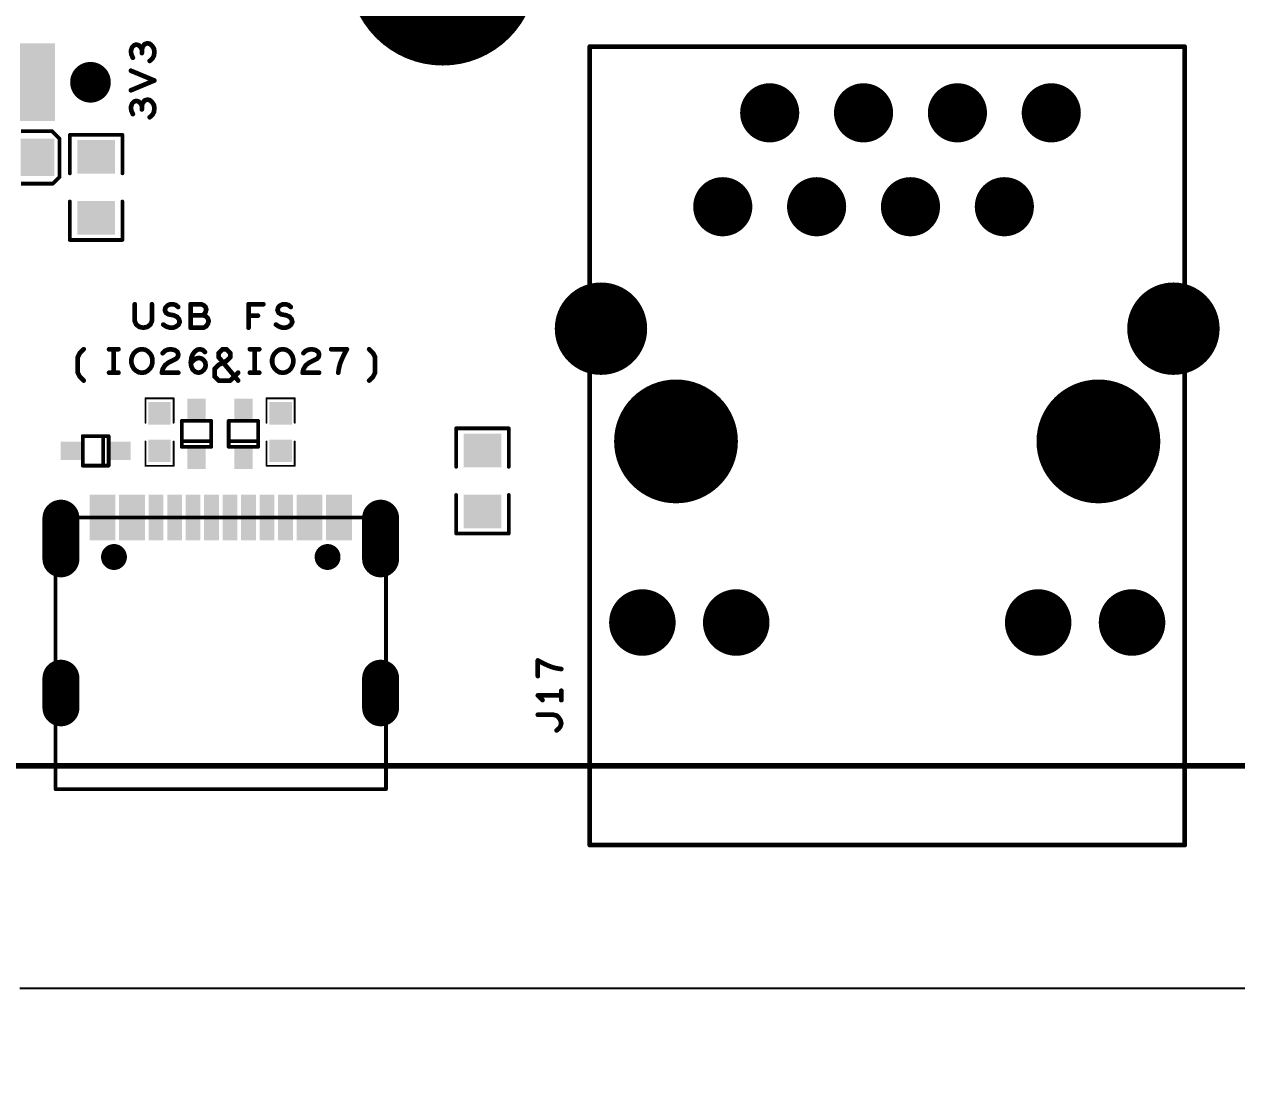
# Model space of a CAD drawing. Extents: x -11 to 101, y 2 to 100.
# Drawn here: x 51.18 to 83.99, y 2.06 to 30.57 of the extents above; entities that cross this region are included whole.
import ezdxf

# ---------------------------------------------------------------- set-up
doc = ezdxf.new("R2010")
doc.units = 0
doc.layers.get('0').update_dxf_attribs({"linetype": 'CONTINUOUS'})
doc.layers.get('DEFPOINTS').update_dxf_attribs({"linetype": 'CONTINUOUS'})
doc.layers.add('SILK_TOP_ART', color=251, linetype='CONTINUOUS')
doc.layers.add('SOLDER_TOP_ART', color=18, linetype='CONTINUOUS')
doc.dimstyles.get("Standard").update_dxf_attribs({"dimtxt": 3, "dimasz": 3, "dimexe": 0.18, "dimexo": 0, "dimgap": 1, "dimtad": 0, "dimtih": 1, "dimtoh": 1, "dimzin": 0, "dimcen": 0.09, "dimazin": 3, "dimtfac": 1, "dimtofl": 0, "dimtmove": 0, "dimatfit": 3})

# ---------------------------------------------------------------- blocks, each defined once
blk = doc.blocks.new('ROUND_219')
at = {"const_width": 0.0508}
blk.add_lwpolyline([(-0.0254, 0, 1), (0.0254, 0, 1)], format="xyb", close=True, dxfattribs=at)
blk = doc.blocks.new('ROUND_165')
at = {"const_width": 0.0635}
blk.add_lwpolyline([(-0.03175, 0, 1), (0.03175, 0, 1)], format="xyb", close=True, dxfattribs=at)
blk = doc.blocks.new('ROUND_321')
at = {"const_width": 0.0254}
blk.add_lwpolyline([(-0.0127, 0, 1), (0.0127, 0, 1)], format="xyb", close=True, dxfattribs=at)
blk = doc.blocks.new('ROUND_341')
at = {"const_width": 2.55}
blk.add_lwpolyline([(-1.275, 0, 1), (1.275, 0, 1)], format="xyb", close=True, dxfattribs=at)
blk = doc.blocks.new('ROUND_330')
at = {"const_width": 0.35}
blk.add_lwpolyline([(-0.175, 0, 1), (0.175, 0, 1)], format="xyb", close=True, dxfattribs=at)
blk = doc.blocks.new('RECTANGLE_373')
blk.add_solid([(0.29, 0.25), (0.29, -0.25), (-0.29, 0.25), (-0.29, -0.25)])
blk = doc.blocks.new('RECTANGLE_356')
blk.add_solid([(0.475, 1.05), (0.475, -1.05), (-0.475, 1.05), (-0.475, -1.05)])
blk = doc.blocks.new('ROUND_345')
at = {"const_width": 1.675}
blk.add_lwpolyline([(-0.8375, 0, 1), (0.8375, 0, 1)], format="xyb", close=True, dxfattribs=at)
blk = doc.blocks.new('SQUARE_333')
blk.add_solid([(0.304, 0.304), (0.304, -0.304), (-0.304, 0.304), (-0.304, -0.304)])
blk = doc.blocks.new('ROUND_303')
at = {"const_width": 0.8}
blk.add_lwpolyline([(-0.4, 0, 1), (0.4, 0, 1)], format="xyb", close=True, dxfattribs=at)
blk = doc.blocks.new('ROUND_338')
at = {"const_width": 0.55}
blk.add_lwpolyline([(-0.275, 0, 1), (0.275, 0, 1)], format="xyb", close=True, dxfattribs=at)
blk = doc.blocks.new('RECTANGLE_332')
blk.add_solid([(0.4564, 0.5072), (0.4564, -0.5072), (-0.4564, 0.5072), (-0.4564, -0.5072)])
blk = doc.blocks.new('ROUND_259')
at = {"const_width": 1.25}
blk.add_lwpolyline([(-0.625, 0, 1), (0.625, 0, 1)], format="xyb", close=True, dxfattribs=at)
blk = doc.blocks.new('OBLONG_335')
at = {"const_width": 1}
blk.add_lwpolyline([(0, 0.4), (0, -0.4)], dxfattribs=at)
at = {"const_width": 0.5}
for points in [[(-0.25, 0.4, 1), (0.25, 0.4, 1)], [(-0.25, -0.4, 1), (0.25, -0.4, 1)]]:
    blk.add_lwpolyline(points, format="xyb", close=True, dxfattribs=at)
blk = doc.blocks.new('RECTANGLE_331')
blk.add_solid([(0.5072, 0.4564), (0.5072, -0.4564), (-0.5072, 0.4564), (-0.5072, -0.4564)])
blk = doc.blocks.new('OBLONG_334')
at = {"const_width": 1}
blk.add_lwpolyline([(0, 0.55), (0, -0.55)], dxfattribs=at)
at = {"const_width": 0.5}
for points in [[(-0.25, 0.55, 1), (0.25, 0.55, 1)], [(-0.25, -0.55, 1), (0.25, -0.55, 1)]]:
    blk.add_lwpolyline(points, format="xyb", close=True, dxfattribs=at)
blk = doc.blocks.new('RECTANGLE_354')
blk.add_solid([(0.2, 0.62), (0.2, -0.62), (-0.2, 0.62), (-0.2, -0.62)])
blk = doc.blocks.new('RECTANGLE_374')
blk.add_solid([(0.25, 0.29), (0.25, -0.29), (-0.25, 0.29), (-0.25, -0.29)])
blk = doc.blocks.new('ROUND_343')
at = {"const_width": 0.9}
blk.add_lwpolyline([(-0.45, 0, 1), (0.45, 0, 1)], format="xyb", close=True, dxfattribs=at)
blk = doc.blocks.new('*U169')
at = {"color": 0, "linetype": 'CONTINUOUS'}
blk.add_text('88.00', height=3, dxfattribs=at).set_placement((39.771, 3.001))
blk = doc.blocks.new('*D164')
at = {"color": 0, "linetype": 'CONTINUOUS'}
for p, q in [((1, 12.538), (1, 4.296)), ((89, 12.5), (89, 4.296)), ((4, 4.476), (38.941, 4.476)), ((86, 4.476), (51.059, 4.476))]:
    blk.add_line(p, q, dxfattribs=at)
for points in [[(4, 4.976), (4, 3.976), (1, 4.476)], [(86, 4.976), (86, 3.976), (89, 4.476)]]:
    blk.add_solid(points, dxfattribs=at)
at = {"layer": 'DEFPOINTS', "color": 0, "linetype": 'CONTINUOUS'}
for p in [(1, 12.538), (89, 12.5), (1, 4.476)]:
    blk.add_point(p, dxfattribs=at)
at = {"linetype": 'CONTINUOUS'}
blk.add_blockref('*U169', (0, 0), dxfattribs=at)

msp = doc.modelspace()

# ---------------------------------------------------------------- linework, layer by layer
at = {"layer": 'SILK_TOP_ART'}
for points, const_width in [([(54.0957, 29.9445), (54.0639, 29.8492)], 0.127), ([(54.0639, 29.8492), (54.0745, 29.754)], 0.127), ([(54.1486, 29.9974), (54.0957, 29.9445)], 0.127), ([(54.2121, 30.0186), (54.1486, 29.9974)], 0.127), ([(54.2756, 29.9974), (54.2121, 30.0186)], 0.127), ([(54.3285, 29.9445), (54.2756, 29.9974)], 0.127), ([(54.3602, 29.881), (54.3285, 29.9445)], 0.127), ([(54.3814, 29.9551), (54.3602, 29.881)], 0.127), ([(54.3602, 29.881), (54.3602, 29.7857)], 0.127), ([(54.4343, 30.0292), (54.3814, 29.9551)], 0.127), ([(54.5084, 30.0503), (54.4343, 30.0292)], 0.127), ([(54.5719, 30.0397), (54.5084, 30.0503)], 0.127), ([(54.6354, 29.9868), (54.5719, 30.0397)], 0.127), ([(54.6883, 29.9022), (54.6354, 29.9868)], 0.127), ([(54.6989, 29.8175), (54.6883, 29.9022)], 0.127), ([(54.6883, 29.7222), (54.6989, 29.8175)], 0.127), ([(66.479, 8.3603), (66.479, 29.9603)], 0.127), ([(66.479, 29.9603), (82.579, 29.9603)], 0.127), ([(82.579, 29.9603), (82.579, 8.3603)], 0.127), ([(54.0745, 29.754), (54.1168, 29.6587)], 0.127), ([(54.5719, 29.5741), (54.646, 29.6376)], 0.127), ([(54.646, 29.6376), (54.6883, 29.7222)], 0.127), ([(54.6989, 29.0449), (54.0639, 29.3095)], 0.127), ([(54.0639, 28.7803), (54.6989, 29.0449)], 0.127), ([(54.2121, 28.4946), (54.1486, 28.4734)], 0.127), ([(54.2756, 28.4734), (54.2121, 28.4946)], 0.127), ([(54.4343, 28.5052), (54.3814, 28.4311)], 0.127), ([(54.5084, 28.5263), (54.4343, 28.5052)], 0.127), ([(54.5719, 28.5157), (54.5084, 28.5263)], 0.127), ([(54.6354, 28.4628), (54.5719, 28.5157)], 0.127), ([(54.0957, 28.4205), (54.0639, 28.3252)], 0.127), ([(54.0639, 28.3252), (54.0745, 28.23)], 0.127), ([(54.0745, 28.23), (54.1168, 28.1347)], 0.127), ([(54.1486, 28.4734), (54.0957, 28.4205)], 0.127), ([(54.3285, 28.4205), (54.2756, 28.4734)], 0.127), ([(54.3602, 28.357), (54.3285, 28.4205)], 0.127), ([(54.3814, 28.4311), (54.3602, 28.357)], 0.127), ([(54.3602, 28.357), (54.3602, 28.2617)], 0.127), ([(54.6883, 28.3782), (54.6354, 28.4628)], 0.127), ([(54.646, 28.1136), (54.6883, 28.1982)], 0.127), ([(54.6989, 28.2935), (54.6883, 28.3782)], 0.127), ([(54.6883, 28.1982), (54.6989, 28.2935)], 0.127), ([(54.5719, 28.0501), (54.646, 28.1136)], 0.127), ([(51.9288, 27.6766), (51.0906, 27.6766)], 0.1016), ([(52.132, 27.4734), (51.9288, 27.6766)], 0.1016), ([(53.8338, 27.575), (52.4114, 27.575)], 0.1016), ([(52.4114, 27.575), (52.4114, 26.5336)], 0.1016), ([(53.8338, 26.5336), (53.8338, 27.575)], 0.1016), ([(52.132, 26.432), (52.132, 27.4734)], 0.1016), ([(51.0906, 26.2542), (51.9542, 26.2542)], 0.1016), ([(51.9542, 26.2542), (52.132, 26.432)], 0.1016), ([(52.4114, 24.7302), (52.4114, 25.7716)], 0.1016), ([(53.8338, 25.7716), (53.8338, 24.7302)], 0.1016), ([(53.8338, 24.7302), (52.4114, 24.7302)], 0.1016), ([(54.1674, 22.9912), (54.1674, 22.5361)], 0.127), ([(54.633, 22.5361), (54.633, 22.9912)], 0.127), ([(54.9823, 22.8324), (55.0035, 22.9065)], 0.127), ([(55.0035, 22.9065), (55.0564, 22.9594)], 0.127), ([(55.0564, 22.9594), (55.1304, 22.9912)], 0.127), ([(55.1304, 22.9912), (55.2045, 22.9912)], 0.127), ([(55.2045, 22.9912), (55.2786, 22.97)], 0.127), ([(55.2786, 22.97), (55.3421, 22.9171)], 0.127), ([(55.9665, 22.9912), (55.6808, 22.9912)], 0.127), ([(55.6808, 22.9912), (55.6808, 22.3562)], 0.127), ([(56.0406, 22.9594), (55.9665, 22.9912)], 0.127), ([(56.0829, 22.9171), (56.0406, 22.9594)], 0.127), ([(56.1041, 22.8536), (56.0829, 22.9171)], 0.127), ([(57.2471, 22.3562), (57.2471, 22.9912)], 0.127), ([(57.2471, 22.9912), (57.6493, 22.9912)], 0.127), ([(58.0303, 22.8324), (58.0515, 22.9065)], 0.127), ([(58.0515, 22.9065), (58.1044, 22.9594)], 0.127), ([(58.1044, 22.9594), (58.1784, 22.9912)], 0.127), ([(58.1784, 22.9912), (58.2525, 22.9912)], 0.127), ([(58.2525, 22.9912), (58.3266, 22.97)], 0.127), ([(58.3266, 22.97), (58.3901, 22.9171)], 0.127), ([(55.014, 22.7584), (54.9823, 22.8324)], 0.127), ([(55.0881, 22.716), (55.014, 22.7584)], 0.127), ([(55.2151, 22.6949), (55.0881, 22.716)], 0.127), ([(55.3104, 22.6525), (55.2151, 22.6949)], 0.127), ([(55.3633, 22.589), (55.3104, 22.6525)], 0.127), ([(55.3845, 22.515), (55.3633, 22.589)], 0.127), ([(56.0089, 22.6949), (55.6808, 22.6949)], 0.127), ([(56.0089, 22.6949), (56.0512, 22.7266)], 0.127), ([(56.0829, 22.6737), (56.0089, 22.6949)], 0.127), ([(56.0512, 22.7266), (56.0829, 22.7795)], 0.127), ([(56.0829, 22.7795), (56.1041, 22.8536)], 0.127), ([(56.1465, 22.6102), (56.0829, 22.6737)], 0.127), ([(56.1676, 22.5361), (56.1465, 22.6102)], 0.127), ([(57.5011, 22.6843), (57.2471, 22.6843)], 0.127), ([(58.062, 22.7584), (58.0303, 22.8324)], 0.127), ([(58.1361, 22.716), (58.062, 22.7584)], 0.127), ([(58.2631, 22.6949), (58.1361, 22.716)], 0.127), ([(58.3584, 22.6525), (58.2631, 22.6949)], 0.127), ([(58.4113, 22.589), (58.3584, 22.6525)], 0.127), ([(58.4325, 22.515), (58.4113, 22.589)], 0.127), ([(54.1674, 22.5361), (54.2097, 22.4408)], 0.127), ([(54.2097, 22.4408), (54.2944, 22.3774)], 0.127), ([(54.2944, 22.3774), (54.4002, 22.3562)], 0.127), ([(54.4002, 22.3562), (54.506, 22.3774)], 0.127), ([(54.506, 22.3774), (54.5907, 22.4408)], 0.127), ([(54.5907, 22.4408), (54.633, 22.5361)], 0.127), ([(54.9399, 22.4408), (55.0246, 22.3879)], 0.127), ([(55.0246, 22.3879), (55.1199, 22.3562)], 0.127), ([(55.1199, 22.3562), (55.2045, 22.3562)], 0.127), ([(55.2045, 22.3562), (55.2892, 22.3879)], 0.127), ([(55.2892, 22.3879), (55.3527, 22.4408)], 0.127), ([(55.3527, 22.4408), (55.3845, 22.515)], 0.127), ([(55.6808, 22.3562), (56.03, 22.3562)], 0.127), ([(56.03, 22.3562), (56.1041, 22.3985)], 0.127), ([(56.1041, 22.3985), (56.1465, 22.462)], 0.127), ([(56.1465, 22.462), (56.1676, 22.5361)], 0.127), ([(57.9879, 22.4408), (58.0726, 22.3879)], 0.127), ([(58.0726, 22.3879), (58.1679, 22.3562)], 0.127), ([(58.1679, 22.3562), (58.2525, 22.3562)], 0.127), ([(58.2525, 22.3562), (58.3372, 22.3879)], 0.127), ([(58.3372, 22.3879), (58.4007, 22.4408)], 0.127), ([(58.4007, 22.4408), (58.4325, 22.515)], 0.127), ([(52.6263, 21.5619), (52.6793, 21.6678)], 0.127), ([(52.6793, 21.6678), (52.7851, 21.7736)], 0.127), ([(53.473, 21.7736), (53.727, 21.7736)], 0.127), ([(53.6, 21.7736), (53.6, 21.1386)], 0.127), ([(54.0974, 21.5831), (54.1397, 21.6572)], 0.127), ([(54.1397, 21.6572), (54.2033, 21.7207)], 0.127), ([(54.2033, 21.7207), (54.2773, 21.763)], 0.127), ([(54.2773, 21.763), (54.362, 21.7736)], 0.127), ([(54.362, 21.7736), (54.4467, 21.763)], 0.127), ([(54.4467, 21.763), (54.5207, 21.7207)], 0.127), ([(54.5207, 21.7207), (54.5843, 21.6572)], 0.127), ([(54.5843, 21.6572), (54.6266, 21.5831)], 0.127), ([(54.9229, 21.6678), (54.9864, 21.7313)], 0.127), ([(54.9864, 21.7313), (55.0605, 21.763)], 0.127), ([(55.0605, 21.763), (55.1452, 21.7736)], 0.127), ([(55.1452, 21.7736), (55.251, 21.7524)], 0.127), ([(55.251, 21.7524), (55.3251, 21.6995)], 0.127), ([(55.3251, 21.6995), (55.3463, 21.636)], 0.127), ([(55.3463, 21.636), (55.3357, 21.5725)], 0.127), ([(55.7061, 21.5619), (55.7378, 21.636)], 0.127), ([(55.7378, 21.636), (55.7907, 21.7101)], 0.127), ([(55.7907, 21.7101), (55.8648, 21.763)], 0.127), ([(55.8648, 21.763), (55.9389, 21.7736)], 0.127), ([(55.9389, 21.7736), (56.013, 21.7524)], 0.127), ([(56.013, 21.7524), (56.0659, 21.6995)], 0.127), ([(56.4363, 21.6678), (56.5422, 21.7736)], 0.127), ([(56.4363, 21.5619), (56.4363, 21.6678)], 0.127), ([(56.5422, 21.7736), (56.648, 21.7736)], 0.127), ([(56.648, 21.7736), (56.7538, 21.6678)], 0.127), ([(56.7538, 21.6678), (56.7538, 21.5619)], 0.127), ([(57.283, 21.7736), (57.537, 21.7736)], 0.127), ([(57.41, 21.7736), (57.41, 21.1386)], 0.127), ([(57.9074, 21.5831), (57.9497, 21.6572)], 0.127), ([(57.9497, 21.6572), (58.0133, 21.7207)], 0.127), ([(58.0133, 21.7207), (58.0873, 21.763)], 0.127), ([(58.0873, 21.763), (58.172, 21.7736)], 0.127), ([(58.172, 21.7736), (58.2567, 21.763)], 0.127), ([(58.2567, 21.763), (58.3307, 21.7207)], 0.127), ([(58.3307, 21.7207), (58.3943, 21.6572)], 0.127), ([(58.3943, 21.6572), (58.4366, 21.5831)], 0.127), ([(58.7329, 21.6678), (58.7964, 21.7313)], 0.127), ([(58.7964, 21.7313), (58.8705, 21.763)], 0.127), ([(58.8705, 21.763), (58.9552, 21.7736)], 0.127), ([(58.9552, 21.7736), (59.061, 21.7524)], 0.127), ([(59.061, 21.7524), (59.1351, 21.6995)], 0.127), ([(59.1351, 21.6995), (59.1563, 21.636)], 0.127), ([(59.1563, 21.636), (59.1457, 21.5725)], 0.127), ([(59.9077, 21.7736), (59.4843, 21.7736)], 0.127), ([(59.7701, 21.4984), (59.823, 21.6148)], 0.127), ([(59.823, 21.6148), (59.9077, 21.7736)], 0.127), ([(60.6167, 21.6678), (60.5109, 21.7736)], 0.127), ([(60.6697, 21.5619), (60.6167, 21.6678)], 0.127), ([(52.6263, 21.1386), (52.6263, 21.5619)], 0.127), ([(54.0762, 21.4984), (54.0974, 21.5831)], 0.127), ([(54.0762, 21.4138), (54.0762, 21.4984)], 0.127), ([(54.0974, 21.3291), (54.0762, 21.4138)], 0.127), ([(54.1397, 21.255), (54.0974, 21.3291)], 0.127), ([(54.6266, 21.3291), (54.5843, 21.255)], 0.127), ([(54.6266, 21.5831), (54.6478, 21.4984)], 0.127), ([(54.6478, 21.4138), (54.6266, 21.3291)], 0.127), ([(54.6478, 21.4984), (54.6478, 21.4138)], 0.127), ([(54.9864, 21.3397), (54.9229, 21.2338)], 0.127), ([(55.0817, 21.4138), (54.9864, 21.3397)], 0.127), ([(55.2933, 21.5196), (55.0817, 21.4138)], 0.127), ([(55.3357, 21.5725), (55.2933, 21.5196)], 0.127), ([(55.6849, 21.4243), (55.7061, 21.5619)], 0.127), ([(55.6849, 21.4032), (55.759, 21.4773)], 0.127), ([(55.6955, 21.3185), (55.6849, 21.4243)], 0.127), ([(55.7378, 21.2232), (55.6955, 21.3185)], 0.127), ([(55.759, 21.4773), (55.8225, 21.5196)], 0.127), ([(55.8225, 21.5196), (55.9072, 21.5408)], 0.127), ([(55.9072, 21.5408), (55.9813, 21.5196)], 0.127), ([(55.9813, 21.5196), (56.0342, 21.4773)], 0.127), ([(56.0342, 21.4773), (56.0765, 21.4138)], 0.127), ([(56.0765, 21.2762), (56.0342, 21.2127)], 0.127), ([(56.0765, 21.4138), (56.0871, 21.3397)], 0.127), ([(56.0871, 21.3397), (56.0765, 21.2762)], 0.127), ([(56.4363, 21.3503), (56.3305, 21.2444)], 0.127), ([(56.9655, 20.9269), (56.4363, 21.5619)], 0.127), ([(56.648, 21.4561), (56.4363, 21.3503)], 0.127), ([(56.7538, 21.5619), (56.648, 21.4561)], 0.127), ([(57.8862, 21.4984), (57.9074, 21.5831)], 0.127), ([(57.8862, 21.4138), (57.8862, 21.4984)], 0.127), ([(57.9074, 21.3291), (57.8862, 21.4138)], 0.127), ([(57.9497, 21.255), (57.9074, 21.3291)], 0.127), ([(58.4366, 21.3291), (58.3943, 21.255)], 0.127), ([(58.4366, 21.5831), (58.4578, 21.4984)], 0.127), ([(58.4578, 21.4138), (58.4366, 21.3291)], 0.127), ([(58.4578, 21.4984), (58.4578, 21.4138)], 0.127), ([(58.7964, 21.3397), (58.7329, 21.2338)], 0.127), ([(58.8917, 21.4138), (58.7964, 21.3397)], 0.127), ([(59.1033, 21.5196), (58.8917, 21.4138)], 0.127), ([(59.1457, 21.5725), (59.1033, 21.5196)], 0.127), ([(59.6748, 21.1386), (59.696, 21.2762)], 0.127), ([(59.696, 21.2762), (59.7278, 21.3926)], 0.127), ([(59.7278, 21.3926), (59.7701, 21.4984)], 0.127), ([(60.6697, 21.1386), (60.6697, 21.5619)], 0.127), ([(52.6793, 21.0328), (52.6263, 21.1386)], 0.127), ([(52.7851, 20.9269), (52.6793, 21.0328)], 0.127), ([(53.473, 21.1386), (53.727, 21.1386)], 0.127), ([(54.2033, 21.1915), (54.1397, 21.255)], 0.127), ([(54.2773, 21.1492), (54.2033, 21.1915)], 0.127), ([(54.362, 21.1386), (54.2773, 21.1492)], 0.127), ([(54.4467, 21.1492), (54.362, 21.1386)], 0.127), ([(54.5207, 21.1915), (54.4467, 21.1492)], 0.127), ([(54.5843, 21.255), (54.5207, 21.1915)], 0.127), ([(54.9229, 21.2338), (54.9017, 21.1386)], 0.127), ([(54.9017, 21.1386), (55.3463, 21.1386)], 0.127), ([(55.8119, 21.1598), (55.7378, 21.2232)], 0.127), ([(55.8966, 21.1386), (55.8119, 21.1598)], 0.127), ([(55.9707, 21.1598), (55.8966, 21.1386)], 0.127), ([(56.0342, 21.2127), (55.9707, 21.1598)], 0.127), ([(56.3305, 21.2444), (56.3305, 21.0328)], 0.127), ([(56.3305, 21.0328), (56.4363, 20.9269)], 0.127), ([(56.7538, 20.9269), (56.9655, 21.1386)], 0.127), ([(57.283, 21.1386), (57.537, 21.1386)], 0.127), ([(58.0133, 21.1915), (57.9497, 21.255)], 0.127), ([(58.0873, 21.1492), (58.0133, 21.1915)], 0.127), ([(58.172, 21.1386), (58.0873, 21.1492)], 0.127), ([(58.2567, 21.1492), (58.172, 21.1386)], 0.127), ([(58.3307, 21.1915), (58.2567, 21.1492)], 0.127), ([(58.3943, 21.255), (58.3307, 21.1915)], 0.127), ([(58.7329, 21.2338), (58.7117, 21.1386)], 0.127), ([(58.7117, 21.1386), (59.1563, 21.1386)], 0.127), ([(60.5109, 20.9269), (60.6167, 21.0328)], 0.127), ([(60.6167, 21.0328), (60.6697, 21.1386)], 0.127), ([(56.4363, 20.9269), (56.7538, 20.9269)], 0.127), ([(54.4576, 20.447), (54.4576, 19.7866)], 0.0508), ([(55.2196, 20.447), (54.4576, 20.447)], 0.0508), ([(55.2196, 19.7866), (55.2196, 20.447)], 0.0508), ([(57.7342, 20.447), (57.7342, 19.7866)], 0.0508), ([(58.4962, 20.447), (57.7342, 20.447)], 0.0508), ([(58.4962, 19.7866), (58.4962, 20.447)], 0.0508), ([(55.4389, 19.1346), (55.4389, 19.8346)], 0.1016), ([(55.4389, 19.8346), (56.2389, 19.8346)], 0.1016), ([(56.2389, 19.8346), (56.2389, 19.1346)], 0.1016), ([(56.7089, 19.1346), (56.7089, 19.8346)], 0.1016), ([(56.7089, 19.8346), (57.5089, 19.8346)], 0.1016), ([(57.5089, 19.8346), (57.5089, 19.1346)], 0.1016), ([(52.7614, 19.4246), (53.4614, 19.4246)], 0.1016), ([(52.7614, 18.6246), (52.7614, 19.4246)], 0.1016), ([(53.3114, 19.4246), (53.3114, 18.6246)], 0.1016), ([(53.4614, 19.4246), (53.4614, 18.6246)], 0.1016), ([(62.865, 18.5928), (62.865, 19.6342)], 0.1016), ([(62.865, 19.6342), (64.2874, 19.6342)], 0.1016), ([(64.2874, 19.6342), (64.2874, 18.5928)], 0.1016), ([(54.4576, 18.6182), (54.4576, 19.2786)], 0.0508), ([(55.2196, 19.2786), (55.2196, 18.6182)], 0.0508), ([(56.2389, 19.2846), (55.4389, 19.2846)], 0.1016), ([(56.2389, 19.1346), (55.4389, 19.1346)], 0.1016), ([(57.5089, 19.2846), (56.7089, 19.2846)], 0.1016), ([(57.5089, 19.1346), (56.7089, 19.1346)], 0.1016), ([(57.7342, 18.6182), (57.7342, 19.2786)], 0.0508), ([(58.4962, 19.2786), (58.4962, 18.6182)], 0.0508), ([(53.4614, 18.6246), (52.7614, 18.6246)], 0.1016), ([(55.2196, 18.6182), (54.4576, 18.6182)], 0.0508), ([(58.4962, 18.6182), (57.7342, 18.6182)], 0.0508), ([(62.865, 17.8308), (62.865, 16.7894)], 0.1016), ([(64.2874, 16.7894), (64.2874, 17.8308)], 0.1016), ([(52.0257, 17.223), (52.0257, 9.873)], 0.1016), ([(60.9657, 17.223), (52.0307, 17.223)], 0.1016), ([(60.9657, 9.873), (60.9657, 17.223)], 0.1016), ([(62.865, 16.7894), (64.2874, 16.7894)], 0.1016), ([(65.2336, 13.2699), (65.0748, 13.3546)], 0.127), ([(65.0748, 13.3546), (65.0748, 12.9312)], 0.127), ([(65.35, 13.217), (65.2336, 13.2699)], 0.127), ([(65.4558, 13.1747), (65.35, 13.217)], 0.127), ([(65.5722, 13.1429), (65.4558, 13.1747)], 0.127), ([(65.7098, 13.1217), (65.5722, 13.1429)], 0.127), ([(65.7098, 12.4079), (65.0748, 12.4079)], 0.127), ([(65.0748, 12.4079), (65.2018, 12.2809)], 0.127), ([(65.7098, 12.2809), (65.7098, 12.5349)], 0.127), ([(65.4981, 11.8846), (65.0748, 11.8846)], 0.127), ([(65.5828, 11.8634), (65.4981, 11.8846)], 0.127), ([(65.6463, 11.7999), (65.5828, 11.8634)], 0.127), ([(65.6886, 11.7364), (65.6463, 11.7999)], 0.127), ([(65.5828, 11.4612), (65.6463, 11.5142)], 0.127), ([(65.6463, 11.5142), (65.6886, 11.5776)], 0.127), ([(65.7098, 11.6517), (65.6886, 11.7364)], 0.127), ([(65.6886, 11.5776), (65.7098, 11.6517)], 0.127), ([(3, 10.5), (87, 10.5)], 0.1524), ([(52.0257, 9.873), (60.9657, 9.873)], 0.1016), ([(82.579, 8.3603), (66.479, 8.3603)], 0.127)]:
    msp.add_lwpolyline(points, dxfattribs=dict(at, const_width=const_width))
at = {"layer": 'SOLDER_TOP_ART', "const_width": 0.1524}
msp.add_lwpolyline([(3, 10.5), (87, 10.5)], dxfattribs=at)

# ---------------------------------------------------------------- block references
at = {"layer": 'SILK_TOP_ART'}
for name, p in [('ROUND_165', (54.0639, 29.8492)), ('ROUND_165', (54.0957, 29.9445)), ('ROUND_165', (54.1486, 29.9974)), ('ROUND_165', (54.2121, 30.0186)), ('ROUND_165', (54.2756, 29.9974)), ('ROUND_165', (54.3285, 29.9445)), ('ROUND_165', (54.3602, 29.881)), ('ROUND_165', (54.3602, 29.881)), ('ROUND_165', (54.3814, 29.9551)), ('ROUND_165', (54.4343, 30.0292)), ('ROUND_165', (54.5084, 30.0503)), ('ROUND_165', (54.5719, 30.0397)), ('ROUND_165', (54.6354, 29.9868)), ('ROUND_165', (54.6883, 29.9022)), ('ROUND_165', (54.6989, 29.8175)), ('ROUND_165', (66.479, 29.9603)), ('ROUND_165', (66.479, 29.9603)), ('ROUND_165', (82.579, 29.9603)), ('ROUND_165', (82.579, 29.9603)), ('ROUND_165', (54.0745, 29.754)), ('ROUND_165', (54.1168, 29.6587)), ('ROUND_165', (54.3602, 29.7857)), ('ROUND_165', (54.5719, 29.5741)), ('ROUND_165', (54.646, 29.6376)), ('ROUND_165', (54.6883, 29.7222)), ('ROUND_165', (54.0639, 29.3095)), ('ROUND_165', (54.6989, 29.0449)), ('ROUND_165', (54.0639, 28.7803)), ('ROUND_165', (54.2121, 28.4946)), ('ROUND_165', (54.4343, 28.5052)), ('ROUND_165', (54.5084, 28.5263)), ('ROUND_165', (54.5719, 28.5157)), ('ROUND_165', (54.0639, 28.3252)), ('ROUND_165', (54.0745, 28.23)), ('ROUND_165', (54.0957, 28.4205)), ('ROUND_165', (54.1486, 28.4734)), ('ROUND_165', (54.2756, 28.4734)), ('ROUND_165', (54.3285, 28.4205)), ('ROUND_165', (54.3602, 28.357)), ('ROUND_165', (54.3602, 28.357)), ('ROUND_165', (54.3602, 28.2617)), ('ROUND_165', (54.3814, 28.4311)), ('ROUND_165', (54.6354, 28.4628)), ('ROUND_165', (54.6883, 28.3782)), ('ROUND_165', (54.6883, 28.1982)), ('ROUND_165', (54.6989, 28.2935)), ('ROUND_165', (54.1168, 28.1347)), ('ROUND_165', (54.5719, 28.0501)), ('ROUND_165', (54.646, 28.1136)), ('ROUND_219', (51.9288, 27.6766)), ('ROUND_219', (51.9288, 27.6766)), ('ROUND_219', (52.4114, 27.575)), ('ROUND_219', (52.4114, 27.575)), ('ROUND_219', (53.8338, 27.575)), ('ROUND_219', (53.8338, 27.575)), ('ROUND_219', (52.132, 27.4734)), ('ROUND_219', (52.132, 27.4734)), ('ROUND_219', (52.4114, 26.5336)), ('ROUND_219', (53.8338, 26.5336)), ('ROUND_219', (51.9542, 26.2542)), ('ROUND_219', (51.9542, 26.2542)), ('ROUND_219', (52.132, 26.432)), ('ROUND_219', (52.132, 26.432)), ('ROUND_219', (52.4114, 25.7716)), ('ROUND_219', (53.8338, 25.7716)), ('ROUND_219', (52.4114, 24.7302)), ('ROUND_219', (52.4114, 24.7302)), ('ROUND_219', (53.8338, 24.7302)), ('ROUND_219', (53.8338, 24.7302)), ('ROUND_165', (54.1674, 22.9912)), ('ROUND_165', (54.633, 22.9912)), ('ROUND_165', (55.0035, 22.9065)), ('ROUND_165', (55.0564, 22.9594)), ('ROUND_165', (55.1304, 22.9912)), ('ROUND_165', (55.2045, 22.9912)), ('ROUND_165', (55.2786, 22.97)), ('ROUND_165', (55.3421, 22.9171)), ('ROUND_165', (55.6808, 22.9912)), ('ROUND_165', (55.9665, 22.9912)), ('ROUND_165', (56.0406, 22.9594)), ('ROUND_165', (56.0829, 22.9171)), ('ROUND_165', (57.2471, 22.9912)), ('ROUND_165', (57.6493, 22.9912)), ('ROUND_165', (58.0515, 22.9065)), ('ROUND_165', (58.1044, 22.9594)), ('ROUND_165', (58.1784, 22.9912)), ('ROUND_165', (58.2525, 22.9912)), ('ROUND_165', (58.3266, 22.97)), ('ROUND_165', (58.3901, 22.9171)), ('ROUND_165', (54.9823, 22.8324)), ('ROUND_165', (55.014, 22.7584)), ('ROUND_165', (55.0881, 22.716)), ('ROUND_165', (55.2151, 22.6949)), ('ROUND_165', (55.3104, 22.6525)), ('ROUND_165', (55.3633, 22.589)), ('ROUND_165', (55.6808, 22.6949)), ('ROUND_165', (56.0089, 22.6949)), ('ROUND_165', (56.0089, 22.6949)), ('ROUND_165', (56.0512, 22.7266)), ('ROUND_165', (56.0829, 22.7795)), ('ROUND_165', (56.0829, 22.6737)), ('ROUND_165', (56.1041, 22.8536)), ('ROUND_165', (56.1465, 22.6102)), ('ROUND_165', (57.2471, 22.6843)), ('ROUND_165', (57.5011, 22.6843)), ('ROUND_165', (58.0303, 22.8324)), ('ROUND_165', (58.062, 22.7584)), ('ROUND_165', (58.1361, 22.716)), ('ROUND_165', (58.2631, 22.6949)), ('ROUND_165', (58.3584, 22.6525)), ('ROUND_165', (58.4113, 22.589)), ('ROUND_165', (54.1674, 22.5361)), ('ROUND_165', (54.2097, 22.4408)), ('ROUND_165', (54.2944, 22.3774)), ('ROUND_165', (54.4002, 22.3562)), ('ROUND_165', (54.506, 22.3774)), ('ROUND_165', (54.5907, 22.4408)), ('ROUND_165', (54.633, 22.5361)), ('ROUND_165', (54.9399, 22.4408)), ('ROUND_165', (55.0246, 22.3879)), ('ROUND_165', (55.1199, 22.3562)), ('ROUND_165', (55.2045, 22.3562)), ('ROUND_165', (55.2892, 22.3879)), ('ROUND_165', (55.3527, 22.4408)), ('ROUND_165', (55.3845, 22.515)), ('ROUND_165', (55.6808, 22.3562)), ('ROUND_165', (56.03, 22.3562)), ('ROUND_165', (56.1041, 22.3985)), ('ROUND_165', (56.1465, 22.462)), ('ROUND_165', (56.1676, 22.5361)), ('ROUND_165', (57.2471, 22.3562)), ('ROUND_165', (57.9879, 22.4408)), ('ROUND_165', (58.0726, 22.3879)), ('ROUND_165', (58.1679, 22.3562)), ('ROUND_165', (58.2525, 22.3562)), ('ROUND_165', (58.3372, 22.3879)), ('ROUND_165', (58.4007, 22.4408)), ('ROUND_165', (58.4325, 22.515)), ('ROUND_165', (52.6793, 21.6678)), ('ROUND_165', (52.7851, 21.7736)), ('ROUND_165', (53.473, 21.7736)), ('ROUND_165', (53.6, 21.7736)), ('ROUND_165', (53.727, 21.7736)), ('ROUND_165', (54.1397, 21.6572)), ('ROUND_165', (54.2033, 21.7207)), ('ROUND_165', (54.2773, 21.763)), ('ROUND_165', (54.362, 21.7736)), ('ROUND_165', (54.4467, 21.763)), ('ROUND_165', (54.5207, 21.7207)), ('ROUND_165', (54.5843, 21.6572)), ('ROUND_165', (54.9229, 21.6678)), ('ROUND_165', (54.9864, 21.7313)), ('ROUND_165', (55.0605, 21.763)), ('ROUND_165', (55.1452, 21.7736)), ('ROUND_165', (55.251, 21.7524)), ('ROUND_165', (55.3251, 21.6995)), ('ROUND_165', (55.3463, 21.636)), ('ROUND_165', (55.7378, 21.636)), ('ROUND_165', (55.7907, 21.7101)), ('ROUND_165', (55.8648, 21.763)), ('ROUND_165', (55.9389, 21.7736)), ('ROUND_165', (56.013, 21.7524)), ('ROUND_165', (56.0659, 21.6995)), ('ROUND_165', (56.4363, 21.6678)), ('ROUND_165', (56.5422, 21.7736)), ('ROUND_165', (56.648, 21.7736)), ('ROUND_165', (56.7538, 21.6678)), ('ROUND_165', (57.283, 21.7736)), ('ROUND_165', (57.41, 21.7736)), ('ROUND_165', (57.537, 21.7736)), ('ROUND_165', (57.9497, 21.6572)), ('ROUND_165', (58.0133, 21.7207)), ('ROUND_165', (58.0873, 21.763)), ('ROUND_165', (58.172, 21.7736)), ('ROUND_165', (58.2567, 21.763)), ('ROUND_165', (58.3307, 21.7207)), ('ROUND_165', (58.3943, 21.6572)), ('ROUND_165', (58.7329, 21.6678)), ('ROUND_165', (58.7964, 21.7313)), ('ROUND_165', (58.8705, 21.763)), ('ROUND_165', (58.9552, 21.7736)), ('ROUND_165', (59.061, 21.7524)), ('ROUND_165', (59.1351, 21.6995)), ('ROUND_165', (59.1563, 21.636)), ('ROUND_165', (59.4843, 21.7736)), ('ROUND_165', (59.823, 21.6148)), ('ROUND_165', (59.9077, 21.7736)), ('ROUND_165', (60.5109, 21.7736)), ('ROUND_165', (60.6167, 21.6678)), ('ROUND_165', (52.6263, 21.5619)), ('ROUND_165', (54.0762, 21.4984)), ('ROUND_165', (54.0762, 21.4138)), ('ROUND_165', (54.0974, 21.5831)), ('ROUND_165', (54.0974, 21.3291)), ('ROUND_165', (54.6266, 21.5831)), ('ROUND_165', (54.6266, 21.3291)), ('ROUND_165', (54.6478, 21.4984)), ('ROUND_165', (54.6478, 21.4138)), ('ROUND_165', (54.9864, 21.3397)), ('ROUND_165', (55.0817, 21.4138)), ('ROUND_165', (55.2933, 21.5196)), ('ROUND_165', (55.3357, 21.5725)), ('ROUND_165', (55.6849, 21.4243)), ('ROUND_165', (55.6849, 21.4032)), ('ROUND_165', (55.6955, 21.3185)), ('ROUND_165', (55.7061, 21.5619)), ('ROUND_165', (55.759, 21.4773)), ('ROUND_165', (55.8225, 21.5196)), ('ROUND_165', (55.9072, 21.5408)), ('ROUND_165', (55.9813, 21.5196)), ('ROUND_165', (56.0342, 21.4773)), ('ROUND_165', (56.0765, 21.4138)), ('ROUND_165', (56.0765, 21.2762)), ('ROUND_165', (56.0871, 21.3397)), ('ROUND_165', (56.4363, 21.5619)), ('ROUND_165', (56.4363, 21.3503)), ('ROUND_165', (56.648, 21.4561)), ('ROUND_165', (56.7538, 21.5619)), ('ROUND_165', (57.8862, 21.4984)), ('ROUND_165', (57.8862, 21.4138)), ('ROUND_165', (57.9074, 21.5831)), ('ROUND_165', (57.9074, 21.3291)), ('ROUND_165', (58.4366, 21.5831)), ('ROUND_165', (58.4366, 21.3291)), ('ROUND_165', (58.4578, 21.4984)), ('ROUND_165', (58.4578, 21.4138)), ('ROUND_165', (58.7964, 21.3397)), ('ROUND_165', (58.8917, 21.4138)), ('ROUND_165', (59.1033, 21.5196)), ('ROUND_165', (59.1457, 21.5725)), ('ROUND_165', (59.696, 21.2762)), ('ROUND_165', (59.7278, 21.3926)), ('ROUND_165', (59.7701, 21.4984)), ('ROUND_165', (60.6697, 21.5619)), ('ROUND_165', (52.6263, 21.1386)), ('ROUND_165', (52.6793, 21.0328)), ('ROUND_165', (53.473, 21.1386)), ('ROUND_165', (53.6, 21.1386)), ('ROUND_165', (53.727, 21.1386)), ('ROUND_165', (54.1397, 21.255)), ('ROUND_165', (54.2033, 21.1915)), ('ROUND_165', (54.2773, 21.1492)), ('ROUND_165', (54.362, 21.1386)), ('ROUND_165', (54.362, 21.1386)), ('ROUND_165', (54.4467, 21.1492)), ('ROUND_165', (54.5207, 21.1915)), ('ROUND_165', (54.5843, 21.255)), ('ROUND_165', (54.9017, 21.1386)), ('ROUND_165', (54.9229, 21.2338)), ('ROUND_165', (55.3463, 21.1386)), ('ROUND_165', (55.7378, 21.2232)), ('ROUND_165', (55.8119, 21.1598)), ('ROUND_165', (55.8966, 21.1386)), ('ROUND_165', (55.9707, 21.1598)), ('ROUND_165', (56.0342, 21.2127)), ('ROUND_165', (56.3305, 21.2444)), ('ROUND_165', (56.3305, 21.0328)), ('ROUND_165', (56.9655, 21.1386)), ('ROUND_165', (57.283, 21.1386)), ('ROUND_165', (57.41, 21.1386)), ('ROUND_165', (57.537, 21.1386)), ('ROUND_165', (57.9497, 21.255)), ('ROUND_165', (58.0133, 21.1915)), ('ROUND_165', (58.0873, 21.1492)), ('ROUND_165', (58.172, 21.1386)), ('ROUND_165', (58.172, 21.1386)), ('ROUND_165', (58.2567, 21.1492)), ('ROUND_165', (58.3307, 21.1915)), ('ROUND_165', (58.3943, 21.255)), ('ROUND_165', (58.7117, 21.1386)), ('ROUND_165', (58.7329, 21.2338)), ('ROUND_165', (59.1563, 21.1386)), ('ROUND_165', (59.6748, 21.1386)), ('ROUND_165', (60.6167, 21.0328)), ('ROUND_165', (60.6697, 21.1386)), ('ROUND_165', (52.7851, 20.9269)), ('ROUND_165', (56.4363, 20.9269)), ('ROUND_165', (56.7538, 20.9269)), ('ROUND_165', (56.9655, 20.9269)), ('ROUND_165', (60.5109, 20.9269)), ('ROUND_321', (54.4576, 20.447)), ('ROUND_321', (54.4576, 20.447)), ('ROUND_321', (55.2196, 20.447)), ('ROUND_321', (55.2196, 20.447)), ('ROUND_321', (57.7342, 20.447)), ('ROUND_321', (57.7342, 20.447)), ('ROUND_321', (58.4962, 20.447)), ('ROUND_321', (58.4962, 20.447)), ('ROUND_321', (54.4576, 19.7866)), ('ROUND_321', (55.2196, 19.7866)), ('ROUND_219', (55.4389, 19.8346)), ('ROUND_219', (55.4389, 19.8346)), ('ROUND_219', (56.2389, 19.8346)), ('ROUND_219', (56.2389, 19.8346)), ('ROUND_219', (56.7089, 19.8346)), ('ROUND_219', (56.7089, 19.8346)), ('ROUND_219', (57.5089, 19.8346)), ('ROUND_219', (57.5089, 19.8346)), ('ROUND_321', (57.7342, 19.7866)), ('ROUND_321', (58.4962, 19.7866)), ('ROUND_219', (52.7614, 19.4246)), ('ROUND_219', (52.7614, 19.4246)), ('ROUND_219', (53.3114, 19.4246)), ('ROUND_219', (53.4614, 19.4246)), ('ROUND_219', (53.4614, 19.4246)), ('ROUND_219', (62.865, 19.6342)), ('ROUND_219', (62.865, 19.6342)), ('ROUND_219', (64.2874, 19.6342)), ('ROUND_219', (64.2874, 19.6342)), ('ROUND_321', (54.4576, 19.2786)), ('ROUND_321', (55.2196, 19.2786)), ('ROUND_219', (55.4389, 19.2846)), ('ROUND_219', (55.4389, 19.1346)), ('ROUND_219', (55.4389, 19.1346)), ('ROUND_219', (56.2389, 19.2846)), ('ROUND_219', (56.2389, 19.1346)), ('ROUND_219', (56.2389, 19.1346)), ('ROUND_219', (56.7089, 19.2846)), ('ROUND_219', (56.7089, 19.1346)), ('ROUND_219', (56.7089, 19.1346)), ('ROUND_219', (57.5089, 19.2846)), ('ROUND_219', (57.5089, 19.1346)), ('ROUND_219', (57.5089, 19.1346)), ('ROUND_321', (57.7342, 19.2786)), ('ROUND_321', (58.4962, 19.2786)), ('ROUND_219', (52.7614, 18.6246)), ('ROUND_219', (52.7614, 18.6246)), ('ROUND_219', (53.3114, 18.6246)), ('ROUND_219', (53.4614, 18.6246)), ('ROUND_219', (53.4614, 18.6246)), ('ROUND_321', (54.4576, 18.6182)), ('ROUND_321', (54.4576, 18.6182)), ('ROUND_321', (55.2196, 18.6182)), ('ROUND_321', (55.2196, 18.6182)), ('ROUND_321', (57.7342, 18.6182)), ('ROUND_321', (57.7342, 18.6182)), ('ROUND_321', (58.4962, 18.6182)), ('ROUND_321', (58.4962, 18.6182)), ('ROUND_219', (62.865, 18.5928)), ('ROUND_219', (64.2874, 18.5928)), ('ROUND_219', (62.865, 17.8308)), ('ROUND_219', (64.2874, 17.8308)), ('ROUND_219', (52.0257, 17.223)), ('ROUND_219', (52.0307, 17.223)), ('ROUND_219', (60.9657, 17.223)), ('ROUND_219', (60.9657, 17.223)), ('ROUND_219', (62.865, 16.7894)), ('ROUND_219', (62.865, 16.7894)), ('ROUND_219', (64.2874, 16.7894)), ('ROUND_219', (64.2874, 16.7894)), ('ROUND_165', (65.0748, 13.3546)), ('ROUND_165', (65.2336, 13.2699)), ('ROUND_165', (65.35, 13.217)), ('ROUND_165', (65.4558, 13.1747)), ('ROUND_165', (65.5722, 13.1429)), ('ROUND_165', (65.7098, 13.1217)), ('ROUND_165', (65.0748, 12.9312)), ('ROUND_165', (65.0748, 12.4079)), ('ROUND_165', (65.7098, 12.5349)), ('ROUND_165', (65.7098, 12.4079)), ('ROUND_165', (65.2018, 12.2809)), ('ROUND_165', (65.7098, 12.2809)), ('ROUND_165', (65.0748, 11.8846)), ('ROUND_165', (65.4981, 11.8846)), ('ROUND_165', (65.5828, 11.8634)), ('ROUND_165', (65.6463, 11.7999)), ('ROUND_165', (65.5828, 11.4612)), ('ROUND_165', (65.6463, 11.5142)), ('ROUND_165', (65.6886, 11.7364)), ('ROUND_165', (65.6886, 11.5776)), ('ROUND_165', (65.7098, 11.6517)), ('ROUND_219', (52.0257, 9.873)), ('ROUND_219', (52.0257, 9.873)), ('ROUND_219', (60.9657, 9.873)), ('ROUND_219', (60.9657, 9.873)), ('ROUND_165', (66.479, 8.3603)), ('ROUND_165', (66.479, 8.3603)), ('ROUND_165', (82.579, 8.3603)), ('ROUND_165', (82.579, 8.3603))]:
    msp.add_blockref(name, p, dxfattribs=at)
at = {"layer": 'SOLDER_TOP_ART'}
for name, p in [('ROUND_341', (62.5, 32)), ('RECTANGLE_356', (51.5342, 28.9974)), ('ROUND_338', (52.9702, 28.9974)), ('ROUND_303', (71.349, 28.1703)), ('ROUND_303', (73.889, 28.1703)), ('ROUND_303', (76.429, 28.1703)), ('ROUND_303', (78.969, 28.1703)), ('RECTANGLE_332', (51.5351, 26.9654)), ('RECTANGLE_331', (53.1226, 26.9781)), ('ROUND_303', (70.079, 25.6303)), ('ROUND_303', (72.619, 25.6303)), ('ROUND_303', (75.159, 25.6303)), ('ROUND_303', (77.699, 25.6303)), ('RECTANGLE_331', (53.1226, 25.3271)), ('ROUND_259', (66.784, 22.3303)), ('ROUND_259', (82.274, 22.3303)), ('ROUND_345', (68.814, 19.2803)), ('ROUND_345', (80.244, 19.2803)), ('SQUARE_333', (54.8386, 20.0406)), ('RECTANGLE_374', (55.8389, 20.1446)), ('RECTANGLE_374', (57.1089, 20.1446)), ('SQUARE_333', (58.1152, 20.0406)), ('RECTANGLE_331', (63.5762, 19.0373)), ('RECTANGLE_373', (52.4514, 19.0246)), ('RECTANGLE_373', (53.7714, 19.0246)), ('SQUARE_333', (54.8386, 19.0246)), ('RECTANGLE_374', (55.8389, 18.8246)), ('RECTANGLE_374', (57.1089, 18.8246)), ('SQUARE_333', (58.1152, 19.0246)), ('RECTANGLE_354', (53.1457, 17.223)), ('RECTANGLE_354', (53.4457, 17.223)), ('RECTANGLE_354', (53.9457, 17.223)), ('RECTANGLE_354', (54.2457, 17.223)), ('RECTANGLE_354', (54.7457, 17.223)), ('RECTANGLE_354', (55.2457, 17.223)), ('RECTANGLE_354', (55.7457, 17.223)), ('RECTANGLE_354', (56.2457, 17.223)), ('RECTANGLE_354', (56.7457, 17.223)), ('RECTANGLE_354', (57.2457, 17.223)), ('RECTANGLE_354', (57.7457, 17.223)), ('RECTANGLE_354', (58.2457, 17.223)), ('RECTANGLE_354', (58.7457, 17.223)), ('RECTANGLE_354', (59.0457, 17.223)), ('RECTANGLE_354', (59.5457, 17.223)), ('RECTANGLE_354', (59.8457, 17.223)), ('RECTANGLE_331', (63.5762, 17.3863)), ('OBLONG_334', (52.1707, 16.653)), ('OBLONG_334', (60.8207, 16.653)), ('ROUND_330', (53.6057, 16.153)), ('ROUND_330', (59.3857, 16.153)), ('ROUND_343', (67.904, 14.3803)), ('ROUND_343', (70.444, 14.3803)), ('ROUND_343', (78.614, 14.3803)), ('ROUND_343', (81.154, 14.3803)), ('OBLONG_335', (52.1707, 12.473)), ('OBLONG_335', (60.8207, 12.473))]:
    msp.add_blockref(name, p, dxfattribs=at)

# ---------------------------------------------------------------- dimensions: what is measured, and where the dimension line sits
at = {"linetype": 'CONTINUOUS'}
dim = msp.add_linear_dim(base=(1, 4.475539), p1=(89, 12.5), p2=(1, 12.5381), dimstyle='Standard', dxfattribs=at)
dim.commit()
dim.dimension.update_dxf_attribs({"geometry": '*D164', "text_midpoint": (45, 4.475539)})

doc.saveas('drawing.dxf')
